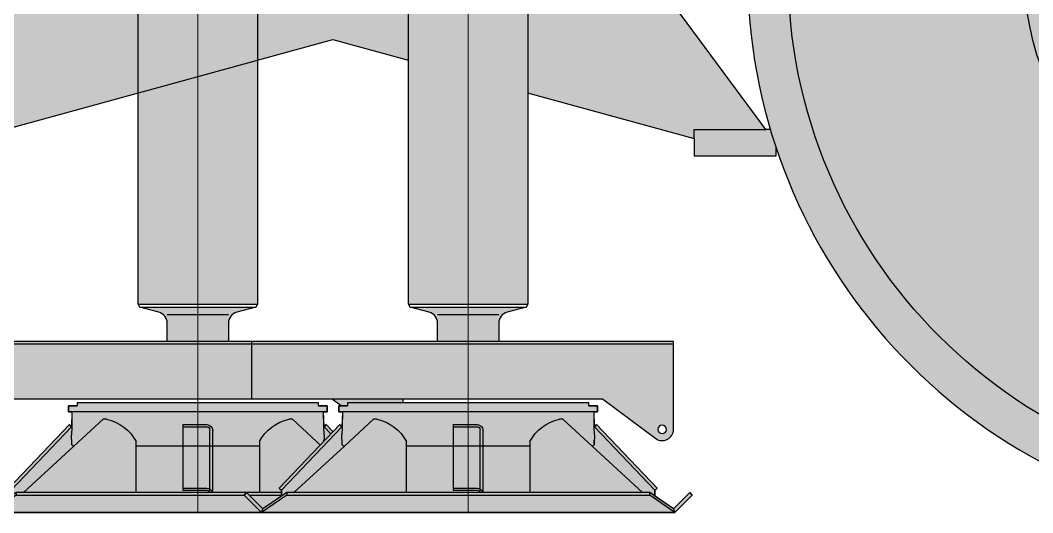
# Model space of a CAD drawing. Header units: millimetres. Extents: x 0 to 64514, y 0 to 30845.
# Drawn here: x 46842 to 48197, y 16303 to 16962 of the extents above; entities that cross this region are included whole.
import ezdxf
from ezdxf.enums import TextEntityAlignment as Align

# ---------------------------------------------------------------- set-up
doc = ezdxf.new("R2010")
doc.units = ezdxf.units.MM
doc.set_wipeout_variables(frame=1)
doc.layers.add('Техника. Кран LTM 1200-5.1', color=250, linetype='Continuous')
doc.layers.add('Техника. Кран LTM 1200-5.1 Штрих', color=7, linetype='Continuous', lineweight=15, true_color=0xffc994)
doc.styles.add('arial', font='arial.ttf')

# ---------------------------------------------------------------- blocks, each defined once
blk = doc.blocks.new('BLOCK-20200509.19392301')
at = {"color": 0, "linetype": 'ByBlock', "lineweight": -2, "transparency": 16777216}
blk.add_wipeout([(-276.8460602492269, -73.500000000422), (-300, -50), (-296.6450501226064, -46.6299423151213), (-274.7749924383242, -68.49999999940337), (-250.00000000000003, -51.44789480073075), (-250.00000000000003, -43.49999999794818), (-252.89456619429984, -40.74164868688956), (-171.89433167368406, 44.258127827561225), (-169.00000000168802, 41.500000001178705), (-168.4588929856546, 61.500000001615376), (-172.999999998865, 61.500000001615376), (-172.999999998865, 69.49999999960721), (-161.4999999983484, 69.49999999960721), (-161.49999999833386, 73.500000000422), (161.49999999834102, 73.500000000422), (161.49999999834102, 69.49999999960721), (172.99999999886492, 69.49999999960721), (172.99999999886492, 61.500000001615376), (168.45889298565453, 61.500000001615376), (168.99999999805, 41.500000001178705), (171.89433167004603, 44.258127827561225), (252.89456619429978, -40.74164868688956), (249.99999999999991, -43.49999999794818), (249.99999999999991, -51.44789480073075), (274.7749924383242, -68.49999999940337), (296.64505012260634, -46.6299423151213), (299.99999999999994, -50), (276.8460602492268, -73.500000000422)], dxfattribs=at)
at = {"layer": 'Техника. Кран LTM 1200-5.1 Штрих', "true_color": 0xadadad, "transparency": 16777216}
h = blk.add_hatch(color=253, dxfattribs=at)
h.dxf.hatch_style = 1
h.paths.add_polyline_path([(276.8460602492269, -73.500000000422), (-276.8460602492269, -73.500000000422), (-300, -50), (-296.6450501226063, -46.6299423151213), (-274.7749924383243, -68.49999999940337), (-250, -51.44789480073086), (-250, -43.49999999794818), (-252.8945661942998, -40.74164868688968), (-171.8943316736841, 44.25812782756111), (-169.000000001688, 41.50000000117871), (-168.4588929856545, 61.50000000161526), (-172.999999998865, 61.50000000161526), (-172.999999998865, 69.4999999996071), (-161.4999999983484, 69.4999999996071), (-161.4999999983338, 73.500000000422), (161.4999999983411, 73.500000000422), (161.4999999983411, 69.4999999996071), (172.999999998865, 69.4999999996071), (172.999999998865, 61.50000000161526), (168.4588929856545, 61.50000000161526), (168.99999999805, 41.50000000117871), (171.8943316700461, 44.25812782756111), (252.8945661942998, -40.74164868688968), (250, -43.49999999794818), (250, -51.44789480073086), (274.7749924383243, -68.49999999940337), (296.6450501226063, -46.6299423151213), (300, -50)])
at = {"color": 0, "linetype": 'ByBlock', "lineweight": -2, "transparency": 16777216}
for p, q in [((-161.4999999983484, 69.4999999996071), (-172.999999998865, 69.4999999996071)), ((-172.999999998865, 69.4999999996071), (-172.999999998865, 61.50000000161526)), ((-161.4999999983484, 69.4999999996071), (-161.4999999983411, 73.500000000422)), ((161.4999999983411, 73.500000000422), (161.4999999983411, 69.4999999996071)), ((172.999999998865, 69.4999999996071), (161.4999999983411, 69.4999999996071)), ((172.999999998865, 61.50000000161526), (172.999999998865, 69.4999999996071)), ((-172.999999998865, 61.50000000161526), (172.999999998865, 61.50000000161526)), ((-168.8079942869081, 41.50000000117871), (-168.4588929856545, 61.50000000161526)), ((168.4588929856545, 61.50000000161526), (168.8079942869081, 41.50000000117871)), ((-171.8943316736841, 44.25812782756111), (-252.8945661942998, -40.74164868688968)), ((-169.000000001688, 41.50000000117871), (-250, -43.49999999794818)), ((-169.000000001688, 41.50000000117871), (-171.8943316736841, 44.25812782756111)), ((-169.000000001688, 30.49999999893771), (-168.8079942869081, 41.50000000117871)), ((-165.7900822356169, 15.49999999951979), (-126.813287693949, 51.49999999957799)), ((-126.813287693949, 51.49999999957799), (-122.3294731462374, 51.49999999957799)), ((-122.3294731462374, 51.49999999957799), (-122.3294731462374, 51.49999999957799)), ((20.00000000043656, 44.25812782756111), (-11.99999999880674, 44.25812782756111)), ((20.00000000043656, 41.50000000117871), (-11.99999999880674, 41.50000000117871)), ((20.00000000043656, 44.25812782756111), (20.00000000043656, -43.49999999794818)), ((122.3294731462374, 51.49999999957799), (126.813287693949, 51.49999999957799)), ((122.3294731462374, 51.49999999957799), (122.3294731462374, 51.49999999957799)), ((126.813287693949, 51.49999999957799), (165.7900822356169, 15.49999999951979)), ((168.8079942869081, 41.50000000117871), (168.99999999805, 30.49999999893771)), ((169.000000001688, 41.50000000117871), (171.8943316736841, 44.25812782756111)), ((250, -43.49999999794818), (168.99999999805, 41.50000000117871)), ((252.8945661942998, -40.74164868688968), (171.8943316700461, 44.25812782756111)), ((-169.000000001688, 30.49999999893771), (-168.7896253206418, 18.44764278030198)), ((-20.00000000043656, -46.6299423151213), (-20.00000000043656, 36.25812782956928)), ((-15.99999999962165, -46.6299423151213), (-15.99999999962165, 37.5000000003638)), ((168.7896253206418, 18.44764278030198), (168.99999999805, 30.49999999893771)), ((-233.2224359597603, -46.6299423151213), (-165.7900822356169, 15.49999999951979)), ((-168.7896253206418, 18.44764278030198), (-168.8808749604505, 23.67533108372299)), ((-82.67184273063322, 21.47871861052408), (-82.67184273063322, -46.6299423151213)), ((-82.67184273063322, 15.49999999951979), (82.67184273063322, 15.49999999951979)), ((82.67184273063322, -46.6299423151213), (82.67184273063322, 21.47871861052408)), ((165.7900822356169, 15.49999999951979), (233.2224359597603, -46.6299423151213)), ((-296.6450501226063, -46.6299423151213), (-300, -50)), ((-300, -50), (-276.8460602492269, -73.500000000422)), ((-274.7749924383243, -68.49999999940337), (-296.6450501226063, -46.6299423151213)), ((-274.7749924383243, -68.49999999940337), (-242.9999999985739, -46.6299423151213)), ((-269.593703062128, -68.49999999940337), (-242.9999999985739, -50.16547622108192)), ((-250, -43.49999999794818), (-252.8945661942998, -40.74164868688968)), ((-250, -43.49999999794818), (-250, -51.44789480073086)), ((-242.9999999985739, -50.16547622108192), (-242.9999999985739, -46.6299423151213)), ((-242.9999999985739, -46.6299423151213), (242.9999999985739, -46.6299423151213)), ((242.9999999985739, -50.16547622108192), (-242.9999999985739, -50.16547622108192)), ((20.00000000043656, -40.74164868688968), (-11.99999999880674, -40.74164868688968)), ((20.00000000043656, -43.49999999794818), (-11.99999999880674, -43.49999999794818)), ((242.9999999985739, -46.6299423151213), (274.7749924383243, -68.49999999940337)), ((242.9999999985739, -46.6299423151213), (242.9999999985739, -50.16547622108192)), ((242.9999999985739, -50.16547622108192), (269.593703062128, -68.49999999940337)), ((252.8945661942998, -40.74164868688968), (250, -43.49999999794818)), ((250, -51.44789480073086), (250, -43.49999999794818)), ((296.6450501226063, -46.6299423151213), (274.7749924383243, -68.49999999940337)), ((276.8460602492269, -73.500000000422), (300, -50)), ((300, -50), (296.6450501226063, -46.6299423151213)), ((-274.7749924383243, -68.49999999940337), (-276.8460602492269, -73.500000000422)), ((-276.8460602492269, -73.500000000422), (-269.593703062128, -68.49999999940337)), ((-276.8460602492269, -73.500000000422), (276.8460602492269, -73.500000000422)), ((269.593703062128, -68.49999999940337), (276.8460602492269, -73.500000000422)), ((276.8460602492269, -73.500000000422), (274.7749924383243, -68.49999999940337))]:
    blk.add_line(p, q, dxfattribs=at)
blk.add_lwpolyline([(276.8460602492269, -73.500000000422), (-276.8460602492269, -73.500000000422), (-300, -50), (-296.6450501226063, -46.6299423151213), (-274.7749924383243, -68.49999999940337), (-250, -51.44789480073086), (-250, -43.49999999794818), (-252.8945661942998, -40.74164868688968), (-171.8943316736841, 44.25812782756111), (-169.000000001688, 41.50000000117871), (-168.4588929856545, 61.50000000161526), (-172.999999998865, 61.50000000161526), (-172.999999998865, 69.4999999996071), (-161.4999999983484, 69.4999999996071), (-161.4999999983338, 73.500000000422), (161.4999999983411, 73.500000000422), (161.4999999983411, 69.4999999996071), (172.999999998865, 69.4999999996071), (172.999999998865, 61.50000000161526), (168.4588929856545, 61.50000000161526), (168.99999999805, 41.50000000117871), (171.8943316700461, 44.25812782756111), (252.8945661942998, -40.74164868688968), (250, -43.49999999794818), (250, -51.44789480073086), (274.7749924383243, -68.49999999940337), (296.6450501226063, -46.6299423151213), (300, -50), (276.8460602492269, -73.500000000422)], dxfattribs=at)
for centre, radius, start, end in [((-133.3610005864703, -4.276657553939003), 56.85710268301656, 26.93531683816763, 78.81240414995378), ((-11.99999999880674, 36.25812782956928), 8, 90, 180), ((-11.99999999880674, 37.5000000003638), 4, 90, 180), ((133.3610005864703, -4.276657553939003), 56.85710268301656, 101.1875958500462, 153.0646831618324), ((-165.7900822356169, 18.50000000013097), 3, 181.0000000086279, 270), ((165.7900822356169, 18.50000000013097), 2.999999999992129, 270, 358.9999999909553), ((-11.99999999880674, -48.74164868488151), 7.999999999982689, 90, 164.6946392948218), ((-11.99999999880674, -47.49999999876309), 3.999999999992003, 90, 167.4369151683408)]:
    blk.add_arc(centre, radius, start, end, dxfattribs=at)
blk = doc.blocks.new('BLOCK-20200509.193921')
at = {"color": 0, "linetype": 'ByBlock', "lineweight": -2, "transparency": 16777216}
blk.add_wipeout([(-258.47147296157345, -62.25537867034291), (-266.15804375559225, -64.89625880857085), (-274.0984748667446, -63.16213878821691), (-279.984227925989, -57.55718299877981), (-282.1041254698139, -49.71093211828702), (-282.1041254698139, -49.71093211828702), (-282.1041254698139, 67.74462132703775), (282.87726147606, 67.74462132703775), (282.87726147606, -8.755378672176505), (-187.12273852146606, -8.755378672176505)], dxfattribs=at)
at = {"layer": 'Техника. Кран LTM 1200-5.1 Штрих'}
h = blk.add_hatch(color=256, dxfattribs=at)
h.dxf.hatch_style = 1
edge = h.paths.add_edge_path()
edge.add_ellipse((-267.0312197820716, -49.84804135792407), major_axis=(-15.07352927536109, 0), ratio=1, start_angle=-0.521171183749118, end_angle=124.6015585508039, ccw=False)
edge.add_line((-282.1041254698139, -49.71093211828702), (-282.1041254698139, 67.74462132703775))
edge.add_line((-282.1041254698139, 67.74462132703775), (282.8772614760601, 67.74462132703775))
edge.add_line((282.8772614760601, 67.74462132703775), (282.8772614760601, -8.755378672176448))
edge.add_line((282.8772614760601, -8.755378672176448), (-187.1227385214661, -8.755378672176448))
edge.add_line((-187.1227385214661, -8.755378672176448), (-258.4714729615735, -62.25537867034291))
edge = h.paths.add_edge_path(flags=16)
edge.add_arc((-267.0312197865424, -49.84804135969898), 5.640603142666923, 0, 360)
at = {"color": 0, "linetype": 'ByBlock', "lineweight": -2, "transparency": 16777216}
blk.add_line((282.8772614760601, 64.57158757290017), (-282.1041254698139, 64.57158757290017), dxfattribs=at)
at = {"color": 0, "linetype": 'ByBlock', "lineweight": -2, "transparency": 16777216, "extrusion": (0, 0, -1)}
blk.add_lwpolyline([(258.4714729615735, -62.25537867034291, 0.6075478316620407), (282.1041254698139, -49.71093211828702), (282.1041254698139, 67.74462132703775), (-282.8772614760601, 67.74462132703775), (-282.8772614760601, -8.755378672176448), (187.1227385214661, -8.755378672176448), (258.4714729615735, -62.25537867034291)], format="xyb", dxfattribs=at)
at = {"color": 0, "linetype": 'ByBlock', "lineweight": -2, "transparency": 16777216}
blk.add_circle((-267.0312197865424, -49.84804135969898), 5.640603142666923, dxfattribs=at)
blk = doc.blocks.new('BLOCK-20200509.193919')
at = {"color": 0, "linetype": 'ByBlock', "lineweight": -2, "transparency": 16777216}
blk.add_wipeout([(-79.99999999992724, -228.7265853374265), (-77.69059892052616, -232.72658533824136), (-52.117714316969796, -239.57881911510782), (-52.117714316969796, -239.57881911510782), (-47.66644650022528, -241.59566232387402), (-44.09969989276806, -244.93628507170513), (-41.796048055791516, -249.24611452530627), (-40.99999999866856, -254.06770650263928), (-40.999999999257795, -278.7265853403368), (41.00000000289583, -278.7265853403368), (41.0000000023137, -254.0677065058553), (41.0000000023137, -254.0677065058553), (41.79604805929574, -249.24611452893998), (44.09969989587745, -244.93628507562158), (47.666446502771805, -241.5956623278264), (52.11771431891245, -239.578819118782), (52.11771431891245, -239.578819118782), (77.6905989241641, -232.72658533824136), (79.9999999999273, -228.7265853374265), (80.00000000174623, 492.2727506400406), (-79.99999999810825, 492.27407868056616)], dxfattribs=at)
at = {"layer": 'Техника. Кран LTM 1200-5.1 Штрих', "transparency": 16777216, "extrusion": (0, 0, -1)}
h = blk.add_hatch(color=256, dxfattribs=at)
h.dxf.hatch_style = 1
h.set_gradient(color1=(132, 132, 132), color2=(214, 214, 214), tint=1, name='CYLINDER')
h.paths.add_polyline_path([(-0.01660069071658654, 492.2734145225113), (-80.00000000174623, 492.2727506400406), (-79.99999999992724, -228.7265853374265), (-1.818989403545856e-09, -228.7265853374265)])
h.paths.add_polyline_path([(79.99999999810825, 492.2740786805662), (-0.01660069071658654, 492.2734145225113), (-1.818989403545856e-09, -228.7265853374265), (79.99999999992724, -228.7265853374265)])
h = blk.add_hatch(color=256, dxfattribs=at)
h.dxf.hatch_style = 1
h.set_gradient(color1=(132, 132, 132), color2=(214, 214, 214), tint=1, name='CYLINDER')
h.paths.add_polyline_path([(-1.818989403545856e-09, -232.7265853382414), (-77.69059892416408, -232.7265853382414), (-52.11771431891248, -239.5788191187821, -0.3394542588452465), (-41.00000000231375, -254.0677065058553), (-41.00000000289583, -278.7265853403369), (-1.818989403545856e-09, -278.7265853403369)])
h.paths.add_polyline_path([(40.9999999986685, -254.0677065026393, -0.3394542588780836), (52.1177143169698, -239.5788191151078), (77.6905989205261, -232.7265853382414), (-1.818989403545856e-09, -232.7265853382414), (-1.818989403545856e-09, -278.7265853403369), (40.99999999925785, -278.7265853403369)])
at = {"color": 0, "linetype": 'ByBlock', "lineweight": -2, "transparency": 16777216}
for p, q in [((79.99999999992724, -228.7265853374265), (-79.99999999992724, -228.7265853374265)), ((77.69059892416408, -232.7265853382414), (-77.6905989205261, -232.7265853382414)), ((41.00000000289583, -242.5578016882355), (-40.99999999925785, -242.5578016882355))]:
    blk.add_line(p, q, dxfattribs=at)
at = {"color": 0, "linetype": 'ByBlock', "lineweight": -2, "transparency": 16777216, "extrusion": (0, 0, -1)}
blk.add_lwpolyline([(79.99999999810825, 492.2740786805662), (79.99999999992724, -228.7265853374265), (77.6905989205261, -232.7265853382414), (52.1177143169698, -239.5788191151078, 0.3394542588780529), (40.9999999986685, -254.0677065026393), (40.99999999925785, -278.7265853403369), (-41.00000000289583, -278.7265853403369), (-41.00000000231375, -254.0677065058553, 0.3394542588452499), (-52.11771431891248, -239.5788191187821), (-77.69059892416408, -232.7265853382414), (-79.99999999992724, -228.7265853374265), (-80.00000000174623, 492.2727506400406)], format="xyb", close=True, dxfattribs=at)
blk = doc.blocks.new('BLOCK-20200509.193903')
at = {"color": 0, "linetype": 'ByBlock', "lineweight": -2, "transparency": 16777216, "xscale": -1}
blk.add_blockref('BLOCK-20200509.19392301', (0, -753.4147750830016), dxfattribs=at)
blk.add_blockref('BLOCK-20200509.193921', (-7.303322550469602, -665.6593964111016), dxfattribs=at)
blk.add_blockref('BLOCK-20200509.193919', (1.818989403545856e-09, -319.188189743727), dxfattribs=at)
at = {"color": 0, "linetype": 'ByBlock', "lineweight": 9, "transparency": 16777216}
blk.add_line((0, 826.9147750834236), (0, -826.9147750834236), dxfattribs=at)
blk = doc.blocks.new('BLOCK-20200509.090251')
at = {"color": 0, "linetype": 'ByBlock', "lineweight": -2, "transparency": 16777216}
blk.add_wipeout([(173.9373493788885, -724.410655975633), (173.9373493788885, -724.410655975633), (238.58680792198314, -705.7629453900206), (301.29013507603963, -681.3583891799299), (361.53586537388776, -651.3960531415231), (418.8325797475343, -616.1203373871247), (472.7129139897727, -575.8189827951956), (522.7373710025347, -530.8207239335691), (568.4979057356327, -481.49260760077493), (609.6212535739863, -428.2369988579828), (645.7719750238919, -371.48829897285805), (676.6551918631965, -311.7094020471345), (702.0189924367393, -249.38791923048666), (721.6564864773026, -185.0322013197515), (735.4074926912004, -119.16719218663502), (743.1598453427832, -52.33014685722492), (744.8503091804157, 14.933750829527753), (740.4650952408209, 82.07583523791936), (730.0399733243867, 148.54843435234716), (713.6599802240996, 213.80933708924704), (691.4587260879952, 277.3262160647116), (663.6173045730384, 338.5809697416855), (630.3628156802592, 397.0739485381182), (591.966513320244, 452.328030424243), (548.7415927190616, 503.8925127645248), (501.04063571266244, 551.3467886590495), (449.25273476817443, 594.3037777966006), (393.8003191912152, 632.413083834369), (335.1357094075953, 665.3638525497654), (273.7374274258072, 692.8873074507142), (210.10629357551494, 714.758942161593), (144.76134136064798, 730.8003517017942), (78.23558374922082, 740.8806877193001), (11.07166543393401, 744.9177258090399), (-56.18256347235471, 742.878536210113), (-122.97851620133238, 734.7797524108237), (-188.77134410274783, 720.6874354709112), (-253.02438092640307, 700.7165351672606), (-315.2135203610788, 675.0299523588296), (-374.83149112316215, 643.8372102188437), (-431.39199472337305, 607.3927451728287), (-484.4336721603793, 565.9938314833557), (-533.5238671851295, 519.9781564102641), (-578.2621554394487, 469.72106572573216), (-618.2836106819357, 415.63250205212466), (-653.2617814588734, 358.15366099647963), (-682.9113539397337, 297.75339235716), (-706.9904791967549, 234.92437575768872), (-725.302745945122, 170.17910190286216), (-737.698782652375, 104.04569223760336), (-744.0774759487313, 37.06359110729636), (-744.3867953998342, -30.22083444184159), (-738.624217914423, -97.25875133015688), (-726.8367483249217, -163.50333722724486), (-709.120535973224, -228.41424093308774), (-685.6200904290426, -291.4619899747918), (-656.5271027382023, -352.13230946645444), (-622.0788818158013, -409.9303170037515), (-582.5564187384995, -464.3845593757063), (-538.2820947252677, -515.050858166628), (-489.6170515024115, -561.5159328799849), (-436.9582455026595, -603.4007720306923), (-380.7352099267642, -640.3637247080916), (-321.40655107938875, -672.1032873920908), (-259.45620755821284, -698.3605632905593), (-195.3895028098276, -718.9213741374867), (-173.9373493788862, -724.410655975633)], dxfattribs=at).dxf.layer = 'Техника. Кран LTM 1200-5.1'
at = {"layer": 'Техника. Кран LTM 1200-5.1 Штрих', "true_color": 0x5b5b5b, "transparency": 16777216}
h = blk.add_hatch(color=251, dxfattribs=at)
h.dxf.hatch_style = 1
edge = h.paths.add_edge_path()
edge.add_line((-173.937349378888, -724.4106559756328), (173.937349378888, -724.4106559756328))
edge.add_arc((0, 1.13686837721616e-13), 745.0000000000001, 283.5016256161912, 616.4983743838087)
edge = h.paths.add_edge_path(flags=16)
edge.add_arc((0, 0), 690.5586153475527, 0, 360)
at = {"layer": 'Техника. Кран LTM 1200-5.1 Штрих', "true_color": 0x848484, "transparency": 16777216}
h = blk.add_hatch(color=252, dxfattribs=at)
h.dxf.hatch_style = 1
edge = h.paths.add_edge_path()
edge.add_arc((0, 0), 690.5586153475527, 0, 360)
edge = h.paths.add_edge_path(flags=17)
edge.add_arc((0, 0), 374.2773353963995, 0, 360)
at = {"layer": 'Техника. Кран LTM 1200-5.1 Штрих', "transparency": 16777216}
h = blk.add_hatch(color=256, dxfattribs=at)
h.dxf.hatch_style = 1
h.set_gradient(color1=(132, 132, 132), color2=(214, 214, 214), rotation=180, tint=1, name='HEMISPHERICAL')
edge = h.paths.add_edge_path()
edge.add_arc((0, 0), 374.2773353963995, 0, 360)
edge = h.paths.add_edge_path(flags=17)
edge.add_arc((0, 0), 284.8222093615365, 0, 360)
at = {"color": 0, "linetype": 'ByBlock', "lineweight": -2, "transparency": 16777216}
for radius in [690.5586153475527, 374.2773353963995]:
    blk.add_circle((0, 0), radius, dxfattribs=at)
at = {"layer": 'Техника. Кран LTM 1200-5.1', "color": 0, "linetype": 'ByBlock', "lineweight": -2, "transparency": 16777216}
blk.add_lwpolyline([(-173.937349378888, -724.4106559756328), (173.937349378888, -724.4106559756328, 8.447930598130556)], format="xyb", close=True, dxfattribs=at)
blk = doc.blocks.new('BLOCK-20200509.105715')
at = {"color": 0, "linetype": 'ByBlock', "lineweight": -2, "transparency": 16777216}
blk.add_wipeout([(-7929.965116410813, 1681.633037801792), (-7894.88329692021, 1708.6132676904708), (-7859.883707807101, 1735.7000841429544), (-7824.966672904558, 1762.893236538952), (-7790.132515281839, 1790.1924732743028), (-7790.132515281827, 1790.19247327431), (-7790.132515281827, 1790.19247327431), (-7777.316010015037, 1802.858438479354), (-7767.671305423336, 1818.0791203027184), (-7761.691105231377, 1835.0769639157552), (-7759.6809104403255, 1852.983627444486), (-7759.6809104403255, 2306.6212699506686), (-7759.6809104403255, 2482.6639339482354), (-7338.8673202350365, 2474.0402349659525), (-7338.8673202350365, 2474.0402349659525), (-7325.553767060577, 2471.0986156005747), (-7314.169667800932, 2463.5948760884057), (-7306.21750482511, 2452.5193658687385), (-7302.746810853638, 2439.333839486517), (-7302.746810853638, 2439.3338394865204), (-7300.484228610517, 2411.172771210422), (-7261.535491425214, 1854.0927003484721), (-7261.5085271070175, 1742.945780719503), (-7261.4874682072805, 1689.4534792318918), (-7235.160246991018, 1800.8856547060168), (-7226.47221835227, 1800.8856547060168), (-7252.473041476394, 2474.2745738411286), (-4895.549199459269, 2474.2745738411286), (-4895.549199459269, 2474.2745738411286), (-4867.820076326701, 2394.2170793304467), (-4845.227983007959, 2312.5610690402864), (-4827.864017753176, 2229.635805051199), (-4815.79819739646, 2145.7756674639713), (-4815.79819739646, 2145.7756674639713), (-4811.524872409083, 2117.749516535194), (-4807.745727953278, 2089.6524613600923), (-4804.46193597108, 2061.4932150536297), (-4801.674514791879, 2033.2805100167097), (-3947.260578109361, 2050.000000000011), (4060.809884110997, 2050.000000000011), (4060.809884110997, 2037.244692604374), (4147.010227248799, 2037.244692604374), (4147.010227248799, 2037.244692604374), (4167.520548609772, 2033.13385893741), (4185.997508133462, 2023.3270142599613), (4200.896513800563, 2008.6439673724926), (4210.972074694687, 1990.3121559934589), (4215.381918529252, 1969.864038399839), (4213.757401881914, 1949.008986699344), (4206.2343271527125, 1929.4903908895358), (4193.441590084615, 1912.9399191719604), (4176.448606863502, 1900.7411177138347), (4162.24251944499, 1895.198916284262), (4162.24251944499, 1895.198916284262), (4158.0218773511815, 1892.5610253345149), (4154.878885093098, 1888.7017653002113), (4153.150152006583, 1884.0344566257809), (4153.02082258081, 1879.0589604448578), (4153.02082258081, 1879.0589604448578), (4145.434500329481, 1407.802393216607), (4145.4425809803515, 1363.1972004234813), (4145.4425809803515, 1363.1972004234813), (4146.043218153461, 1358.989419608064), (4146.974924211673, 1354.8423594173437), (4148.231856397496, 1350.7820261940033), (4149.806132450329, 1346.833882413208), (4205.150510248532, 1251.3609924022712), (4205.150510248532, 1251.3609924022712), (4212.412726120629, 1234.698937688816), (4215.221571248851, 1216.7413700446996), (4213.394154290124, 1198.6575542442079), (4207.049463200951, 1181.6249754133278), (4159.906946034061, 1103.646694532148), (4159.906946034061, 1103.646694532148), (4153.828850355019, 1092.720135215306), (4149.23597772117, 1081.090927737696), (4146.207639168253, 1068.9598885737578), (4144.796128910879, 1056.536499970749), (4144.788048260016, 1010.7192095473838), (4144.788048260016, 1010.7192095473838), (4143.477041049626, 997.3160821179699), (4139.330993811733, 984.5030864847904), (4132.541608397459, 972.8726604181684), (4123.422807364172, 962.962562915618), (4123.422807364172, 962.962562915618), (4101.649205350986, 939.7589739472387), (4101.649205350986, 939.7589739472387), (4097.636084214847, 935.732768170099), (4092.874950914653, 932.6267926532892), (4087.5730065081025, 930.5762171918432), (4081.96098775883, 929.670281338138), (4081.96098775883, 929.670281338138), (4060.8431251937873, 929.670281338138), (4060.8462470399036, 825.6521030356998), (4043.379987950313, 825.6521030356998), (4082.389262254852, 775.4470191908295), (4135.9356952337685, 775.4470191908295), (4135.9397355592, 929.3026117236332), (4193.817397403537, 929.3026117236332), (4193.817397403537, 941.6175236469535), (4211.029183753059, 941.6175236469535), (4221.49362662754, 934.5065508828302), (4221.49362662754, 816.3674351879963), (4211.02514342763, 809.256462423873), (4193.813357078114, 809.256462423873), (4193.813357078114, 822.1935844640502), (4181.8711034085345, 822.1935844640502), (4272.5766266819055, 619.0743039125337), (4321.000000000007, 619.0743039125337), (4321.000000000007, 465.2187113797372), (4260.3049927480815, 465.2187113797372), (4260.3049927480815, 465.2187113797372), (4255.7698665061735, 466.2206180237663), (4251.920215433033, 468.81895856504343), (4249.294724987608, 472.6501446574148), (4248.260782628838, 477.1780746648401), (4248.260782628838, 477.1780746648401), (4247.9577582212805, 534.9328644263296), (4151.939424278483, 668.6166817531084), (4151.935383953037, 641.2476098952066), (4140.868932588878, 641.2476098952066), (4135.9356952337685, 649.8535030699677), (4135.9397355592, 661.5502452018627), (4050.3898848163008, 661.5502452018627), (3885.4233973395603, 735.4073941383031), (3885.427437664993, 825.6521030356998), (3670.619495632446, 825.6521030356998), (3670.619495632446, 691.5658228522334), (3330.3554085438145, 691.5658228522334), (3305.1316568583497, 691.5819841539633), (3288.970355121717, 704.6322353063006), (3288.970355121717, 876.3501065835262), (3268.493985821384, 876.3501065835262), (3268.493985821384, 498.830178666507), (3169.9908517365748, 498.830178666507), (3169.990851736583, 514.433915493235), (2861.3867547500186, 514.433915493235), (2861.3867547500186, 498.83825931737374), (2657.8351593770494, 498.83825931737374), (2657.8351593770494, 1066.7868055972176), (2355.865276737408, 1601.8471028711392), (2355.865276737408, 1601.8471028711392), (2339.43687604597, 1627.2088818671618), (2320.366621153308, 1650.6489663689354), (2298.877402027305, 1671.8933925667916), (2275.2203810875426, 1690.6938591401813), (2275.2203810875426, 1698.7098648015563), (-302.78602836136406, 1698.7098648015344), (-302.78602836136406, 1687.308066426358), (-302.78602836136406, 1687.308066426358), (-333.4571939063983, 1665.7918903268583), (-361.9196023249906, 1641.4288540454618), (-387.9099903647402, 1614.4443036623488), (-411.1879597436066, 1585.0878329713414), (-411.1879597436066, 1585.0878329713414), (-680.5968597096453, 1106.632495028909), (-680.5968597096453, 530.6032978807452), (-1405.2696295805454, 530.6032978807452), (-1405.2696295805454, 1101.986120779624), (-1677.8299833674628, 1583.5525092745156), (-1677.8299833674628, 1583.5525092745156), (-1700.671859770412, 1612.822950076461), (-1725.9624294186644, 1640.0056119993533), (-1753.5117177727282, 1664.896307721494), (-1783.1127835323007, 1687.308066426358), (-1783.1127835323007, 1698.7098648015563), (-4354.250639743146, 1698.709864801549), (-4354.250639743146, 1698.709864801549), (-4354.518110581502, 1694.8922007272886), (-4355.949032582524, 1691.3427554381924), (-4358.404128729737, 1688.407009784827), (-4361.644435287661, 1686.370710925632), (-4361.644435287661, 1686.370710925632), (-4361.644435287661, 1686.370710925632), (-4394.363356730502, 1665.7488387046105), (-4424.418517702685, 1641.407993747638), (-4451.389440798347, 1613.688709095055), (-4474.898797684854, 1582.9787827996988), (-4474.898797684854, 1582.9787827996988), (-4767.256745948437, 1073.9381816156056), (-4767.256745948402, 683.723551184532), (-4817.760813875396, 683.723551184532), (-4817.760813875396, 784.1180272448073), (-4859.218593155305, 753.1032309211514), (-4859.218593155305, 676.9721673840468), (-5208.052210489792, 676.9721673840468), (-5208.052210489801, 752.3929222635161), (-5603.394013896901, 752.3929222635161), (-5603.394013896901, 683.723551184532), (-5653.898081823895, 683.723551184532), (-5653.898081823918, 785.4492178069668), (-5653.89808182399, 1073.938181615893), (-5946.247949437511, 1582.978782801536), (-5946.247949437511, 1582.978782801536), (-5969.755460435372, 1613.6893176302183), (-5996.725171239268, 1641.4088905333556), (-6026.779644368606, 1665.7495698109888), (-6059.498271508328, 1686.370710925632), (-6059.498271508328, 1686.370710925632), (-6062.738540780947, 1688.4078483104386), (-6065.194659160643, 1691.3432794863547), (-6066.628241522403, 1694.8920983455937), (-6066.900147703705, 1698.709864801549), (-6066.900147703705, 1698.709864801549), (-6961.852432997275, 1698.709864801549), (-6961.852432997275, 1695.602854542678), (-6961.852432997275, 1695.602854542678), (-6961.919556568465, 1693.2010690674542), (-6962.717816167006, 1690.9348253347234), (-6964.1707564321505, 1689.0211786513682), (-6966.139218282918, 1687.6434134373776), (-6966.139218282918, 1687.6434134373776), (-6999.164794758641, 1667.1234264472696), (-7029.6080098099055, 1642.9372894061707), (-7057.063911127784, 1615.4067236573355), (-7081.1672833231105, 1584.8979377679898), (-7163.751535267783, 1442.6380791097727), (-7211.006117248496, 1442.6380791099327), (-7644.469455424009, 699.0889088106414), (-7716.4680546607315, 699.0889088106414), (-7716.4680546607315, 702.7696452811615), (-8749.304526045871, 702.7696452811615), (-8749.312606696807, 682.4508486727682), (-8749.312606696807, 682.4508486727682), (-8794.139764181267, 699.6697914473734), (-8839.040367370846, 716.6962964212034), (-8884.013590156681, 733.530050330166), (-8929.058605093815, 750.1707434565142), (-8929.058605093811, 750.1707434565105), (-8929.058605093811, 750.1707434565105), (-8937.74426900531, 754.8697172101965), (-8945.016300235442, 761.5509351911678), (-8950.43268113607, 769.8082912971295), (-8953.664186505677, 779.1398766376551), (-8953.664186505677, 779.1398766376551), (-8953.664186505677, 779.1398766376551), (-8970.843391737108, 869.6323257251679), (-8982.016754248163, 961.0607917761554), (-8987.135616128842, 1053.0271208715712), (-8986.177685690276, 1145.1308167991192), (-8979.147134540883, 1236.9707851395724), (-8966.074579419783, 1328.1470799581548), (-8948.128940660883, 1413.7133893267928), (-8817.949655172251, 1414.9214466316007), (-8879.56461804319, 1420.8082007891753), (-8878.17983851548, 1435.2692555714057), (-8929.050523960777, 1435.2685255180368), (-8929.050523960777, 1435.2685255180368), (-8913.514028125091, 1557.852877184796), (-8891.967323974377, 1679.5247536257084), (-8864.46256287934, 1799.989661767111), (-8831.066317016495, 1918.9560298661672), (-8791.859418237713, 2036.135913227441), (-8746.936762425821, 2151.245691140608), (-8696.407079809815, 2264.0067533524234), (-8640.392671795575, 2374.146174411486), (-8618.79393387165, 2413.310103365093), (-8564.427276881308, 2413.310103365093), (-8541.510588967034, 2455.010302171064), (-8541.510588967034, 2455.010302171064), (-8535.489227205635, 2462.823076898836), (-8527.6210617554, 2468.771876681669), (-8518.462876679536, 2472.435739741981), (-8508.662743187317, 2473.5553959138524), (-8508.662743187317, 2473.5553959138488), (-7932.310320004418, 2486.2016145227717), (-7759.6809104403255, 2482.6639339482354), (-7759.6809104403255, 2306.6212699506686), (-8441.97313157107, 2306.6212699506686), (-8441.97313157107, 2306.6212699506686), (-8495.711693043453, 2199.5448128976677), (-8544.781014920465, 2090.2497887900936), (-8589.089736351674, 1978.9396910932664), (-8628.555360120572, 1865.8217650838305), (-8628.555360120572, 1865.8217650838305), (-8628.555360120572, 1744.902574733711), (-8628.555360120572, 1744.902574733711), (-8625.529850225415, 1723.148173252801), (-8616.68295734642, 1703.0449351975549), (-8602.686162423446, 1686.118700359213), (-8584.601824992045, 1673.6541733491104), (-8563.802549882104, 1666.597414261585), (-8548.831989410315, 1665.179204023454), (-7978.470595831443, 1665.179204023454), (-7978.470595831443, 1665.179204023454), (-7965.492423327924, 1666.242655614289), (-7952.860489526361, 1669.4046390503609), (-7940.9117959854375, 1674.5807972282128)], dxfattribs=at)
blk.add_wipeout([(-1677.829983367468, 1583.5525092745117), (-1611.1495819042464, 1466.7432012499632), (-1544.745001225994, 1349.7768725676654), (-1478.6166110867416, 1232.6541745195934), (-1412.7647797026145, 1115.375759268423), (-1412.7647797026145, 1115.3757592684199), (-2868.1270111604676, 1115.3757592684199), (-3000.394151312284, 659.6997761530001), (-3011.235278681888, 513.2258581884089), (-3001.602208617092, 513.2258581884089), (-3001.602208617092, 476.2568804658513), (-3106.852686176949, 476.2568804658513), (-3106.852686176949, 513.2258581884089), (-3097.6447845124926, 513.2258581884089), (-3097.644784512478, 537.4590705294975), (-3097.644784512507, 537.4590705295557), (-3128.876795104486, 641.087376762749), (-3160.0614762435866, 744.7299355918367), (-3191.198821425598, 848.3867254002978), (-3222.288824156319, 952.0577245687598), (-3222.2888241563337, 952.0577245688039), (-3300.654136848941, 1115.3757592684199), (-4374.965388244091, 1115.3757592684199), (-4767.256745948405, 821.9004026512487), (-4767.256745948442, 1073.9381816155949), (-4767.256745948558, 1073.9381816154635), (-4694.087690701577, 1201.1526187105917), (-4620.971672439817, 1328.3975460150102), (-4547.908703868787, 1455.6729414170838), (-4474.898797684799, 1582.9787827998223), (-4474.898797684858, 1582.9787827996913), (-4474.898797684858, 1582.9787827996913), (-4451.38944079835, 1613.688709095042), (-4424.418517702687, 1641.4079937476247), (-4394.363356730506, 1665.7488387045985), (-4361.644435287664, 1686.3707109256209), (-4361.644435287664, 1686.3707109256209), (-4361.644435287664, 1686.3707109256209), (-4358.882525693427, 1688.016314875765), (-4356.636426355484, 1690.3165745853555), (-4355.0570848489015, 1693.1169026684654), (-4354.25063974315, 1696.2291049849734), (-4354.25063974315, 1698.7098648015378), (-1783.1127835323055, 1698.709864801545), (-1783.1127835323055, 1687.3080664263468), (-1783.1127835323055, 1687.3080664263468), (-1753.5112316304894, 1664.8948316260773), (-1725.9605552239705, 1640.003764980568), (-1700.667508363022, 1612.8216614987207), (-1677.8219027170633, 1583.552509275309), (-1677.8219027170633, 1583.552509275309), (-1677.8215316803655, 1583.5473558703027), (-1677.8259430414887, 1583.5446660479254), (-1677.8303544031453, 1583.547355869429), (-1677.829983367468, 1583.552509274508)], dxfattribs=at)
at = {"layer": 'Техника. Кран LTM 1200-5.1 Штрих', "transparency": 16777216}
h = blk.add_hatch(color=256, dxfattribs=at)
h.dxf.hatch_style = 1
h.paths.add_polyline_path([(-5650.602545454341, 683.723551184521), (-5794.707343478542, 512.8339466213001), (-5804.226470252674, 512.8339466213001), (-5804.226470252674, 477.5215023267447), (-5698.329540623352, 477.5215023267447), (-5698.329540623352, 500.8701281283502), (-5215.046013816333, 633.2477655355615), (-4731.584712690208, 500.8253861556441), (-4731.584712690208, 477.5215023267447), (-4621.607054372376, 477.5215023267447), (-4621.607054372376, 512.8339466213001), (-4635.547130327293, 512.8339466213001), (-4838.326070335272, 787.62860037481), (-4859.21859315531, 787.62860037481), (-4859.21859315531, 676.9721673840395), (-5208.052210489797, 676.9721673840395), (-5208.052210489812, 752.3929222635052), (-5603.394013896905, 752.3929222635052), (-5603.394013896905, 683.723551184521)])
at = {"color": 0, "linetype": 'ByBlock', "lineweight": -2, "transparency": 16777216}
blk.add_lwpolyline([(-5650.602545454341, 683.723551184521), (-5794.707343478542, 512.8339466213001), (-5804.226470252674, 512.8339466213001), (-5804.226470252674, 477.5215023267447), (-5698.329540623352, 477.5215023267447), (-5698.329540623352, 500.8701281283502), (-5215.046013816333, 633.2477655355615), (-4731.584712690208, 500.8253861556441), (-4731.584712690208, 477.5215023267447), (-4621.607054372376, 477.5215023267447), (-4621.607054372376, 512.8339466213001), (-4635.547130327293, 512.8339466213001), (-4838.326070335272, 787.62860037481), (-4859.21859315531, 787.62860037481), (-4859.21859315531, 676.9721673840395), (-5208.052210489797, 676.9721673840395), (-5208.052210489812, 752.3929222635052), (-5603.394013896905, 752.3929222635052), (-5603.394013896905, 683.723551184521)], close=True, dxfattribs=at)
blk.add_lwpolyline([(-4731.584712690208, 500.8253861556441), (-4731.584712690208, 512.8339466213001), (-4635.547130327293, 512.8339466213001)], dxfattribs=at)
blk.add_blockref('BLOCK-20200509.090251', (-3915, 724.4106559756328), dxfattribs=at)
blk = doc.blocks.new('*U102')
at = {"color": 0, "linetype": 'ByBlock', "lineweight": -2, "transparency": 16777216}
blk.add_blockref('BLOCK-20200509.193903', (-5396, 826.9147750834236), dxfattribs=at)
at = {"layer": 'Defpoints', "color": 250, "linetype": 'ByBlock', "lineweight": -2, "transparency": 16777216, "style": 'arial', "width": 0.8}
blk.add_attdef('МАРКА', text='', height=299.9999999999999, rotation=51.6864680557875, dxfattribs=at).set_placement((4158.278587305349, 12104.31983161371), align=Align.MIDDLE_CENTER)
at = {"color": 0, "linetype": 'ByBlock', "lineweight": -2, "transparency": 16777216}
blk.add_blockref('BLOCK-20200509.105715', (0, 0), dxfattribs=at)
blk.add_blockref('BLOCK-20200509.193903', (-5034, 826.9147750834236), dxfattribs=at)

msp = doc.modelspace()

# ---------------------------------------------------------------- block references
at = {"layer": 'Техника. Кран LTM 1200-5.1', "transparency": 16777216}
msp.add_blockref('*U102', (52475.49772225924, 16302.97565725677), dxfattribs=at)

doc.saveas('drawing.dxf')
